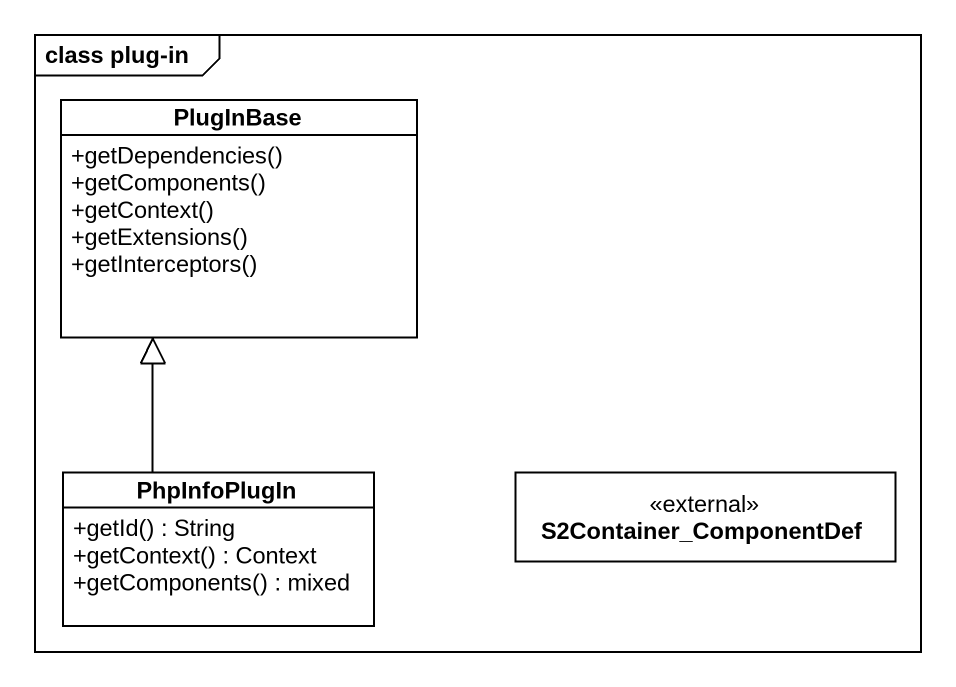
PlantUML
@startuml
mainframe class plug-in
hide circle
hide empty members
skinparam classAttributeIconSize 0
class PlugInBase {
  +getDependencies()
  +getComponents()
  +getContext()
  +getExtensions()
  +getInterceptors()
}
class PhpInfoPlugIn {
  +getId() : String
  +getContext() : Context
  +getComponents() : mixed
}
interface S2Container_ComponentDef <<external>>
PhpInfoPlugIn -up-|> PlugInBase
@enduml
